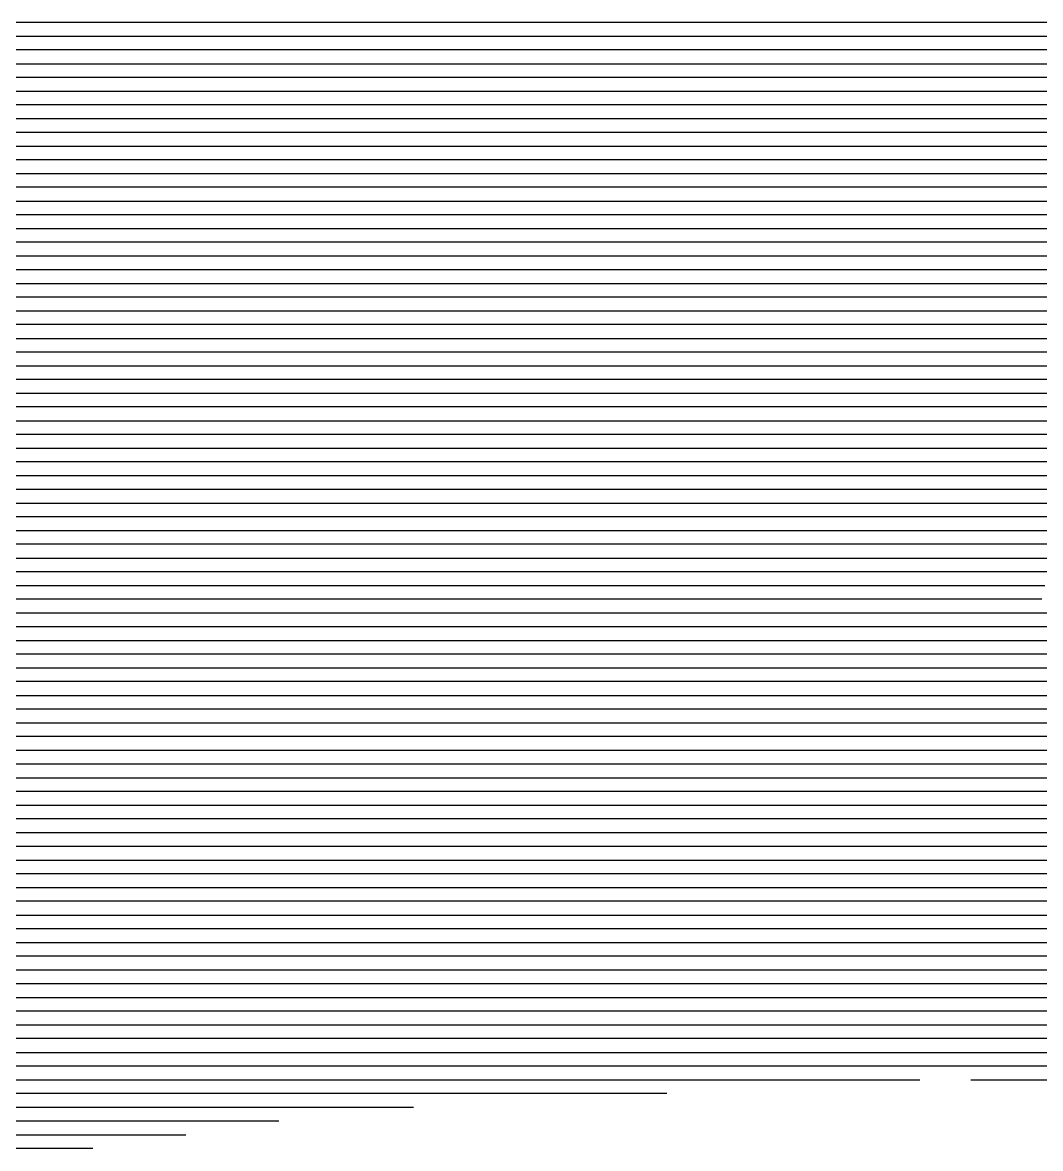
# Model space of a CAD drawing. Header units: metres. Extents: x -6.9 to 6.9, y -7 to 7.
# Drawn here: x -0.742 to 0, y 4.946 to 5.766 of the extents above; entities that cross this region are included whole.
import ezdxf

# ---------------------------------------------------------------- set-up
doc = ezdxf.new("R2010")
doc.units = ezdxf.units.M

msp = doc.modelspace()

# ---------------------------------------------------------------- linework, layer by layer
for p, q in [((-0.725356, 5.766469, -0.364505), (-0.978862, 5.766469, -0.392191)), ((-0.539102, 5.766469, -0.344525), (-0.725356, 5.766469, -0.364505)), ((-0.274317, 5.766469, -0.315175), (-0.539102, 5.766469, -0.344525)), ((-0.09352, 5.766469, -0.295473), (-0.274317, 5.766469, -0.315175)), ((0.08987, 5.766469, -0.27517), (-0.09352, 5.766469, -0.295473)), ((-0.978276, 5.756469, -0.39182), (-0.722579, 5.756469, -0.363896)), ((-0.722579, 5.756469, -0.363896), (-0.538675, 5.756469, -0.344167)), ((-0.538675, 5.756469, -0.344167), (-0.271702, 5.756469, -0.314575)), ((-0.271702, 5.756469, -0.314575), (-0.093256, 5.756469, -0.295129)), ((-0.093256, 5.756469, -0.295129), (0.08775, 5.756469, -0.27509)), ((-0.719802, 5.746469, -0.363286), (-0.97769, 5.746469, -0.39145)), ((-0.538248, 5.746469, -0.34381), (-0.719802, 5.746469, -0.363286)), ((-0.269088, 5.746469, -0.313975), (-0.538248, 5.746469, -0.34381)), ((-0.092991, 5.746469, -0.294785), (-0.269088, 5.746469, -0.313975)), ((0.08563, 5.746469, -0.27501), (-0.092991, 5.746469, -0.294785)), ((-0.977103, 5.736469, -0.391079), (-0.717025, 5.736469, -0.362676)), ((-0.717025, 5.736469, -0.362676), (-0.53782, 5.736469, -0.343452)), ((-0.53782, 5.736469, -0.343452), (-0.266473, 5.736469, -0.313375)), ((-0.266473, 5.736469, -0.313375), (-0.092727, 5.736469, -0.294441)), ((-0.092727, 5.736469, -0.294441), (0.08351, 5.736469, -0.27493)), ((-0.714248, 5.726469, -0.362066), (-0.976517, 5.726469, -0.390709)), ((-0.537393, 5.726469, -0.343094), (-0.714248, 5.726469, -0.362066)), ((-0.263858, 5.726469, -0.312775), (-0.537393, 5.726469, -0.343094)), ((-0.092463, 5.726469, -0.294097), (-0.263858, 5.726469, -0.312775)), ((0.08139, 5.726469, -0.27485), (-0.092463, 5.726469, -0.294097)), ((-0.97593, 5.716469, -0.390338), (-0.71147, 5.716469, -0.361456)), ((-0.71147, 5.716469, -0.361456), (-0.536966, 5.716469, -0.342736)), ((-0.536966, 5.716469, -0.342736), (-0.261244, 5.716469, -0.312174)), ((-0.261244, 5.716469, -0.312174), (-0.092199, 5.716469, -0.293752)), ((-0.092199, 5.716469, -0.293752), (0.07927, 5.716469, -0.27477)), ((-0.708693, 5.706469, -0.360847), (-0.975344, 5.706469, -0.389968)), ((-0.536538, 5.706469, -0.342379), (-0.708693, 5.706469, -0.360847)), ((-0.258629, 5.706469, -0.311574), (-0.536538, 5.706469, -0.342379)), ((-0.091935, 5.706469, -0.293408), (-0.258629, 5.706469, -0.311574)), ((0.07715, 5.706469, -0.27469), (-0.091935, 5.706469, -0.293408)), ((-0.974757, 5.696469, -0.389597), (-0.705916, 5.696469, -0.360237)), ((-0.705916, 5.696469, -0.360237), (-0.536111, 5.696469, -0.342021)), ((-0.536111, 5.696469, -0.342021), (-0.256014, 5.696469, -0.310974)), ((-0.256014, 5.696469, -0.310974), (-0.09167, 5.696469, -0.293064)), ((-0.09167, 5.696469, -0.293064), (0.07503, 5.696469, -0.27461)), ((-0.703139, 5.686469, -0.359627), (-0.974171, 5.686469, -0.389227)), ((-0.535683, 5.686469, -0.341663), (-0.703139, 5.686469, -0.359627)), ((-0.2534, 5.686469, -0.310374), (-0.535683, 5.686469, -0.341663)), ((-0.091406, 5.686469, -0.29272), (-0.2534, 5.686469, -0.310374)), ((0.07291, 5.686469, -0.27453), (-0.091406, 5.686469, -0.29272)), ((-0.973585, 5.676469, -0.388856), (-0.700362, 5.676469, -0.359017)), ((-0.700362, 5.676469, -0.359017), (-0.535256, 5.676469, -0.341305)), ((-0.535256, 5.676469, -0.341305), (-0.250785, 5.676469, -0.309774)), ((-0.250785, 5.676469, -0.309774), (-0.091142, 5.676469, -0.292376)), ((-0.091142, 5.676469, -0.292376), (0.07079, 5.676469, -0.27445)), ((-0.697584, 5.666469, -0.358407), (-0.972998, 5.666469, -0.388486)), ((-0.534829, 5.666469, -0.340948), (-0.697584, 5.666469, -0.358407)), ((-0.24817, 5.666469, -0.309174), (-0.534829, 5.666469, -0.340948)), ((-0.090878, 5.666469, -0.292032), (-0.24817, 5.666469, -0.309174)), ((0.06867, 5.666469, -0.274369), (-0.090878, 5.666469, -0.292032)), ((-0.972412, 5.656469, -0.388115), (-0.694807, 5.656469, -0.357797)), ((-0.694807, 5.656469, -0.357797), (-0.534401, 5.656469, -0.34059)), ((-0.534401, 5.656469, -0.34059), (-0.245556, 5.656469, -0.308573)), ((-0.245556, 5.656469, -0.308573), (-0.090614, 5.656469, -0.291688)), ((-0.090614, 5.656469, -0.291688), (0.06655, 5.656469, -0.274289)), ((-0.69203, 5.646469, -0.357188), (-0.971825, 5.646469, -0.387744)), ((-0.533974, 5.646469, -0.340232), (-0.69203, 5.646469, -0.357188)), ((-0.242941, 5.646469, -0.307973), (-0.533974, 5.646469, -0.340232)), ((-0.090349, 5.646469, -0.291344), (-0.242941, 5.646469, -0.307973)), ((0.06443, 5.646469, -0.274209), (-0.090349, 5.646469, -0.291344)), ((-0.971239, 5.636469, -0.387374), (-0.689253, 5.636469, -0.356578)), ((-0.689253, 5.636469, -0.356578), (-0.533547, 5.636469, -0.339875)), ((-0.533547, 5.636469, -0.339875), (-0.240326, 5.636469, -0.307373)), ((-0.240326, 5.636469, -0.307373), (-0.090085, 5.636469, -0.291)), ((-0.090085, 5.636469, -0.291), (0.06231, 5.636469, -0.274129)), ((-0.686476, 5.626469, -0.355968), (-0.970652, 5.626469, -0.387003)), ((-0.533119, 5.626469, -0.339517), (-0.686476, 5.626469, -0.355968)), ((-0.237711, 5.626469, -0.306773), (-0.533119, 5.626469, -0.339517)), ((-0.089821, 5.626469, -0.290656), (-0.237711, 5.626469, -0.306773)), ((0.06019, 5.626469, -0.274049), (-0.089821, 5.626469, -0.290656)), ((-0.970066, 5.616469, -0.386633), (-0.683698, 5.616469, -0.355358)), ((-0.683698, 5.616469, -0.355358), (-0.532692, 5.616469, -0.339159)), ((-0.532692, 5.616469, -0.339159), (-0.235097, 5.616469, -0.306173)), ((-0.235097, 5.616469, -0.306173), (-0.089557, 5.616469, -0.290312)), ((-0.089557, 5.616469, -0.290312), (0.05807, 5.616469, -0.273969)), ((-0.680921, 5.606469, -0.354748), (-0.96948, 5.606469, -0.386262)), ((-0.532265, 5.606469, -0.338801), (-0.680921, 5.606469, -0.354748)), ((-0.232482, 5.606469, -0.305572), (-0.532265, 5.606469, -0.338801)), ((-0.089293, 5.606469, -0.289968), (-0.232482, 5.606469, -0.305572)), ((0.05595, 5.606469, -0.273889), (-0.089293, 5.606469, -0.289968)), ((-0.968893, 5.596469, -0.385892), (-0.678144, 5.596469, -0.354139)), ((-0.678144, 5.596469, -0.354139), (-0.531837, 5.596469, -0.338444)), ((-0.531837, 5.596469, -0.338444), (-0.229867, 5.596469, -0.304972)), ((-0.229867, 5.596469, -0.304972), (-0.089028, 5.596469, -0.289624)), ((-0.089028, 5.596469, -0.289624), (0.05383, 5.596469, -0.273809)), ((-0.675367, 5.586469, -0.353529), (-0.968307, 5.586469, -0.385521)), ((-0.53141, 5.586469, -0.338086), (-0.675367, 5.586469, -0.353529)), ((-0.227253, 5.586469, -0.304372), (-0.53141, 5.586469, -0.338086)), ((-0.088764, 5.586469, -0.28928), (-0.227253, 5.586469, -0.304372)), ((0.05171, 5.586469, -0.273729), (-0.088764, 5.586469, -0.28928)), ((-0.96772, 5.576469, -0.385151), (-0.67259, 5.576469, -0.352919)), ((-0.67259, 5.576469, -0.352919), (-0.530982, 5.576469, -0.337728)), ((-0.530982, 5.576469, -0.337728), (-0.224638, 5.576469, -0.303772)), ((-0.224638, 5.576469, -0.303772), (-0.0885, 5.576469, -0.288936)), ((-0.0885, 5.576469, -0.288936), (0.04959, 5.576469, -0.273649)), ((-0.669812, 5.566469, -0.352309), (-0.967134, 5.566469, -0.38478)), ((-0.530555, 5.566469, -0.33737), (-0.669812, 5.566469, -0.352309)), ((-0.222023, 5.566469, -0.303172), (-0.530555, 5.566469, -0.33737)), ((-0.088236, 5.566469, -0.288592), (-0.222023, 5.566469, -0.303172)), ((0.04747, 5.566469, -0.273569), (-0.088236, 5.566469, -0.288592)), ((-0.966548, 5.556469, -0.384409), (-0.667035, 5.556469, -0.351699)), ((-0.667035, 5.556469, -0.351699), (-0.530128, 5.556469, -0.337013)), ((-0.530128, 5.556469, -0.337013), (-0.219409, 5.556469, -0.302572)), ((-0.219409, 5.556469, -0.302572), (-0.087972, 5.556469, -0.288248)), ((-0.087972, 5.556469, -0.288248), (0.04535, 5.556469, -0.273488)), ((-0.664258, 5.546469, -0.35109), (-0.965961, 5.546469, -0.384039)), ((-0.5297, 5.546469, -0.336655), (-0.664258, 5.546469, -0.35109)), ((-0.216794, 5.546469, -0.301971), (-0.5297, 5.546469, -0.336655)), ((-0.087708, 5.546469, -0.287904), (-0.216794, 5.546469, -0.301971)), ((0.04323, 5.546469, -0.273408), (-0.087708, 5.546469, -0.287904)), ((-0.965375, 5.536469, -0.383668), (-0.661481, 5.536469, -0.35048)), ((-0.661481, 5.536469, -0.35048), (-0.529273, 5.536469, -0.336297)), ((-0.529273, 5.536469, -0.336297), (-0.214179, 5.536469, -0.301371)), ((-0.214179, 5.536469, -0.301371), (-0.087443, 5.536469, -0.28756)), ((-0.087443, 5.536469, -0.28756), (0.04111, 5.536469, -0.273328)), ((-0.658704, 5.526469, -0.34987), (-0.964788, 5.526469, -0.383298)), ((-0.528846, 5.526469, -0.335939), (-0.658704, 5.526469, -0.34987)), ((-0.211565, 5.526469, -0.300771), (-0.528846, 5.526469, -0.335939)), ((-0.087179, 5.526469, -0.287216), (-0.211565, 5.526469, -0.300771)), ((0.03899, 5.526469, -0.273248), (-0.087179, 5.526469, -0.287216)), ((-0.964202, 5.516469, -0.382927), (-0.655926, 5.516469, -0.34926)), ((-0.655926, 5.516469, -0.34926), (-0.528418, 5.516469, -0.335582)), ((-0.528418, 5.516469, -0.335582), (-0.20895, 5.516469, -0.300171)), ((-0.20895, 5.516469, -0.300171), (-0.086915, 5.516469, -0.286872)), ((-0.086915, 5.516469, -0.286872), (0.03687, 5.516469, -0.273168)), ((-0.653149, 5.506469, -0.34865), (-0.963615, 5.506469, -0.382557)), ((-0.527991, 5.506469, -0.335224), (-0.653149, 5.506469, -0.34865)), ((-0.206335, 5.506469, -0.299571), (-0.527991, 5.506469, -0.335224)), ((-0.086651, 5.506469, -0.286528), (-0.206335, 5.506469, -0.299571)), ((0.03475, 5.506469, -0.273088), (-0.086651, 5.506469, -0.286528)), ((-0.963029, 5.496469, -0.382186), (-0.650372, 5.496469, -0.34804)), ((-0.650372, 5.496469, -0.34804), (-0.527563, 5.496469, -0.334866)), ((-0.527563, 5.496469, -0.334866), (-0.203721, 5.496469, -0.29897)), ((-0.203721, 5.496469, -0.29897), (-0.086387, 5.496469, -0.286184)), ((-0.086387, 5.496469, -0.286184), (0.03263, 5.496469, -0.273008)), ((-0.647595, 5.486469, -0.347431), (-0.962443, 5.486469, -0.381816)), ((-0.527136, 5.486469, -0.334509), (-0.647595, 5.486469, -0.347431)), ((-0.201106, 5.486469, -0.29837), (-0.527136, 5.486469, -0.334509)), ((-0.086122, 5.486469, -0.28584), (-0.201106, 5.486469, -0.29837)), ((0.03051, 5.486469, -0.272928), (-0.086122, 5.486469, -0.28584)), ((-0.961856, 5.476469, -0.381445), (-0.644818, 5.476469, -0.346821)), ((-0.644818, 5.476469, -0.346821), (-0.526709, 5.476469, -0.334151)), ((-0.526709, 5.476469, -0.334151), (-0.198491, 5.476469, -0.29777)), ((-0.198491, 5.476469, -0.29777), (-0.085858, 5.476469, -0.285496)), ((-0.085858, 5.476469, -0.285496), (0.02839, 5.476469, -0.272848)), ((-0.64204, 5.466469, -0.346211), (-0.96127, 5.466469, -0.381074)), ((-0.526281, 5.466469, -0.333793), (-0.64204, 5.466469, -0.346211)), ((-0.195876, 5.466469, -0.29717), (-0.526281, 5.466469, -0.333793)), ((-0.085594, 5.466469, -0.285152), (-0.195876, 5.466469, -0.29717)), ((0.02627, 5.466469, -0.272768), (-0.085594, 5.466469, -0.285152)), ((-0.960683, 5.456469, -0.380704), (-0.639263, 5.456469, -0.345601)), ((-0.639263, 5.456469, -0.345601), (-0.525854, 5.456469, -0.333435)), ((-0.525854, 5.456469, -0.333435), (-0.193262, 5.456469, -0.29657)), ((-0.193262, 5.456469, -0.29657), (-0.08533, 5.456469, -0.284808)), ((-0.08533, 5.456469, -0.284808), (0.02415, 5.456469, -0.272688)), ((-0.636486, 5.446469, -0.344991), (-0.960097, 5.446469, -0.380333)), ((-0.525427, 5.446469, -0.333078), (-0.636486, 5.446469, -0.344991)), ((-0.190647, 5.446469, -0.29597), (-0.525427, 5.446469, -0.333078)), ((-0.085066, 5.446469, -0.284464), (-0.190647, 5.446469, -0.29597)), ((0.02203, 5.446469, -0.272608), (-0.085066, 5.446469, -0.284464)), ((-0.95951, 5.436469, -0.379963), (-0.633709, 5.436469, -0.344382)), ((-0.633709, 5.436469, -0.344382), (-0.524999, 5.436469, -0.33272)), ((-0.524999, 5.436469, -0.33272), (-0.188032, 5.436469, -0.295369)), ((-0.188032, 5.436469, -0.295369), (-0.084801, 5.436469, -0.28412)), ((-0.084801, 5.436469, -0.28412), (0.01991, 5.436469, -0.272527)), ((-0.630932, 5.426469, -0.343772), (-0.958924, 5.426469, -0.379592)), ((-0.524572, 5.426469, -0.332362), (-0.630932, 5.426469, -0.343772)), ((-0.185418, 5.426469, -0.294769), (-0.524572, 5.426469, -0.332362)), ((-0.084537, 5.426469, -0.283776), (-0.185418, 5.426469, -0.294769)), ((0.01779, 5.426469, -0.272447), (-0.084537, 5.426469, -0.283776)), ((-0.958338, 5.416469, -0.379222), (-0.628154, 5.416469, -0.343162)), ((-0.628154, 5.416469, -0.343162), (-0.524145, 5.416469, -0.332004)), ((-0.524145, 5.416469, -0.332004), (-0.182803, 5.416469, -0.294169)), ((-0.182803, 5.416469, -0.294169), (-0.084273, 5.416469, -0.283432)), ((-0.084273, 5.416469, -0.283432), (0.01567, 5.416469, -0.272367)), ((-0.625377, 5.406469, -0.342552), (-0.957751, 5.406469, -0.378851)), ((-0.523717, 5.406469, -0.331647), (-0.625377, 5.406469, -0.342552)), ((-0.180188, 5.406469, -0.293569), (-0.523717, 5.406469, -0.331647)), ((-0.084009, 5.406469, -0.283087), (-0.180188, 5.406469, -0.293569)), ((0.01355, 5.406469, -0.272287), (-0.084009, 5.406469, -0.283087)), ((-0.957165, 5.396469, -0.378481), (-0.6226, 5.396469, -0.341942)), ((-0.6226, 5.396469, -0.341942), (-0.52329, 5.396469, -0.331289)), ((-0.52329, 5.396469, -0.331289), (-0.177574, 5.396469, -0.292969)), ((-0.177574, 5.396469, -0.292969), (-0.083745, 5.396469, -0.282743)), ((-0.083745, 5.396469, -0.282743), (0.01143, 5.396469, -0.272207)), ((-0.619823, 5.386469, -0.341333), (-0.956578, 5.386469, -0.37811)), ((-0.522862, 5.386469, -0.330931), (-0.619823, 5.386469, -0.341333)), ((-0.174959, 5.386469, -0.292368), (-0.522862, 5.386469, -0.330931)), ((-0.08348, 5.386469, -0.282399), (-0.174959, 5.386469, -0.292368)), ((0.00931, 5.386469, -0.272127), (-0.08348, 5.386469, -0.282399)), ((-0.955992, 5.376469, -0.377739), (-0.617046, 5.376469, -0.340723)), ((-0.617046, 5.376469, -0.340723), (-0.522435, 5.376469, -0.330573)), ((-0.522435, 5.376469, -0.330573), (-0.172344, 5.376469, -0.291768)), ((-0.172344, 5.376469, -0.291768), (-0.083216, 5.376469, -0.282055)), ((-0.083216, 5.376469, -0.282055), (0.00719, 5.376469, -0.272047)), ((-0.614268, 5.366469, -0.340113), (-0.955405, 5.366469, -0.377369)), ((-0.522008, 5.366469, -0.330216), (-0.614268, 5.366469, -0.340113)), ((-0.16973, 5.366469, -0.291168), (-0.522008, 5.366469, -0.330216)), ((-0.082952, 5.366469, -0.281711), (-0.16973, 5.366469, -0.291168)), ((0.00507, 5.366469, -0.271967), (-0.082952, 5.366469, -0.281711)), ((-0.954819, 5.356469, -0.376998), (-0.611491, 5.356469, -0.339503)), ((-0.611491, 5.356469, -0.339503), (-0.52158, 5.356469, -0.329858)), ((-0.52158, 5.356469, -0.329858), (-0.167115, 5.356469, -0.290568)), ((-0.167115, 5.356469, -0.290568), (-0.082688, 5.356469, -0.281367)), ((-0.082688, 5.356469, -0.281367), (0.00295, 5.356469, -0.271887)), ((-0.608714, 5.346469, -0.338893), (-0.954233, 5.346469, -0.376628)), ((-0.521153, 5.346469, -0.3295), (-0.608714, 5.346469, -0.338893)), ((-0.1645, 5.346469, -0.289968), (-0.521153, 5.346469, -0.3295)), ((-0.082424, 5.346469, -0.281023), (-0.1645, 5.346469, -0.289968)), ((0.00083, 5.346469, -0.271807), (-0.082424, 5.346469, -0.281023)), ((-0.953646, 5.336469, -0.376257), (-0.605937, 5.336469, -0.338284)), ((-0.605937, 5.336469, -0.338284), (-0.520726, 5.336469, -0.329143)), ((-0.520726, 5.336469, -0.329143), (-0.161886, 5.336469, -0.289368)), ((-0.161886, 5.336469, -0.289368), (-0.082159, 5.336469, -0.280679)), ((-0.082159, 5.336469, -0.280679), (-0.00129, 5.336469, -0.271727)), ((-0.00129, 5.336469, -0.271727), (0.365545, 5.336469, -0.230442)), ((-0.603159, 5.326469, -0.337674), (-0.95306, 5.326469, -0.375887)), ((-0.520298, 5.326469, -0.328785), (-0.603159, 5.326469, -0.337674)), ((-0.159271, 5.326469, -0.288767), (-0.520298, 5.326469, -0.328785)), ((-0.081895, 5.326469, -0.280335), (-0.159271, 5.326469, -0.288767)), ((-0.00341, 5.326469, -0.271646), (-0.081895, 5.326469, -0.280335)), ((0.365647, 5.326469, -0.230112), (-0.00341, 5.326469, -0.271646)), ((-0.952473, 5.316469, -0.375516), (-0.600382, 5.316469, -0.337064)), ((-0.600382, 5.316469, -0.337064), (-0.519871, 5.316469, -0.328427)), ((-0.519871, 5.316469, -0.328427), (-0.156656, 5.316469, -0.288167)), ((-0.156656, 5.316469, -0.288167), (-0.081631, 5.316469, -0.279991)), ((-0.081631, 5.316469, -0.279991), (-0.00553, 5.316469, -0.271566)), ((-0.00553, 5.316469, -0.271566), (0.365748, 5.316469, -0.229782)), ((-0.597605, 5.306469, -0.336454), (-0.951887, 5.306469, -0.375146)), ((-0.519443, 5.306469, -0.328069), (-0.597605, 5.306469, -0.336454)), ((-0.154041, 5.306469, -0.287567), (-0.519443, 5.306469, -0.328069)), ((-0.081367, 5.306469, -0.279647), (-0.154041, 5.306469, -0.287567)), ((-0.00765, 5.306469, -0.271486), (-0.081367, 5.306469, -0.279647)), ((0.36585, 5.306469, -0.229452), (-0.00765, 5.306469, -0.271486)), ((-0.9513, 5.296469, -0.374775), (-0.594828, 5.296469, -0.335844)), ((-0.594828, 5.296469, -0.335844), (-0.519016, 5.296469, -0.327712)), ((-0.519016, 5.296469, -0.327712), (-0.151427, 5.296469, -0.286967)), ((-0.151427, 5.296469, -0.286967), (-0.081103, 5.296469, -0.279303)), ((-0.081103, 5.296469, -0.279303), (-0.00977, 5.296469, -0.271406)), ((-0.00977, 5.296469, -0.271406), (0.365952, 5.296469, -0.229122)), ((-0.592051, 5.286469, -0.335234), (-0.950714, 5.286469, -0.374405)), ((-0.518589, 5.286469, -0.327354), (-0.592051, 5.286469, -0.335234)), ((-0.148812, 5.286469, -0.286367), (-0.518589, 5.286469, -0.327354)), ((-0.080838, 5.286469, -0.278959), (-0.148812, 5.286469, -0.286367)), ((-0.01189, 5.286469, -0.271326), (-0.080838, 5.286469, -0.278959)), ((0.366054, 5.286469, -0.228792), (-0.01189, 5.286469, -0.271326)), ((-0.950128, 5.276469, -0.374034), (-0.589273, 5.276469, -0.334625)), ((-0.589273, 5.276469, -0.334625), (-0.518161, 5.276469, -0.326996)), ((-0.518161, 5.276469, -0.326996), (-0.146197, 5.276469, -0.285766)), ((-0.146197, 5.276469, -0.285766), (-0.080574, 5.276469, -0.278615)), ((-0.080574, 5.276469, -0.278615), (-0.01401, 5.276469, -0.271246)), ((-0.01401, 5.276469, -0.271246), (0.366156, 5.276469, -0.228461)), ((-0.586496, 5.266469, -0.334015), (-0.949541, 5.266469, -0.373663)), ((-0.517734, 5.266469, -0.326638), (-0.586496, 5.266469, -0.334015)), ((-0.143583, 5.266469, -0.285166), (-0.517734, 5.266469, -0.326638)), ((-0.08031, 5.266469, -0.278271), (-0.143583, 5.266469, -0.285166)), ((-0.01613, 5.266469, -0.271166), (-0.08031, 5.266469, -0.278271)), ((0.366257, 5.266469, -0.228131), (-0.01613, 5.266469, -0.271166)), ((-0.948955, 5.256469, -0.373293), (-0.583719, 5.256469, -0.333405)), ((-0.583719, 5.256469, -0.333405), (-0.517307, 5.256469, -0.326281)), ((-0.517307, 5.256469, -0.326281), (-0.140968, 5.256469, -0.284566)), ((-0.140968, 5.256469, -0.284566), (-0.080046, 5.256469, -0.277927)), ((-0.080046, 5.256469, -0.277927), (-0.01825, 5.256469, -0.271086)), ((-0.01825, 5.256469, -0.271086), (0.366359, 5.256469, -0.227801)), ((-0.580942, 5.246469, -0.332795), (-0.948368, 5.246469, -0.372922)), ((-0.516879, 5.246469, -0.325923), (-0.580942, 5.246469, -0.332795)), ((-0.138353, 5.246469, -0.283966), (-0.516879, 5.246469, -0.325923)), ((-0.079782, 5.246469, -0.277583), (-0.138353, 5.246469, -0.283966)), ((-0.02037, 5.246469, -0.271006), (-0.079782, 5.246469, -0.277583)), ((0.366461, 5.246469, -0.227471), (-0.02037, 5.246469, -0.271006)), ((-0.947782, 5.236469, -0.372552), (-0.578165, 5.236469, -0.332185)), ((-0.578165, 5.236469, -0.332185), (-0.516452, 5.236469, -0.325565)), ((-0.516452, 5.236469, -0.325565), (-0.135739, 5.236469, -0.283366)), ((-0.135739, 5.236469, -0.283366), (-0.079518, 5.236469, -0.277239)), ((-0.079518, 5.236469, -0.277239), (-0.02249, 5.236469, -0.270926)), ((-0.02249, 5.236469, -0.270926), (0.366563, 5.236469, -0.227141)), ((-0.575387, 5.226469, -0.331576), (-0.947196, 5.226469, -0.372181)), ((-0.516024, 5.226469, -0.325207), (-0.575387, 5.226469, -0.331576)), ((-0.133124, 5.226469, -0.282766), (-0.516024, 5.226469, -0.325207)), ((-0.079253, 5.226469, -0.276895), (-0.133124, 5.226469, -0.282766)), ((-0.02461, 5.226469, -0.270846), (-0.079253, 5.226469, -0.276895)), ((0.366664, 5.226469, -0.226811), (-0.02461, 5.226469, -0.270846)), ((-0.946609, 5.216469, -0.371811), (-0.57261, 5.216469, -0.330966)), ((-0.57261, 5.216469, -0.330966), (-0.515597, 5.216469, -0.32485)), ((-0.515597, 5.216469, -0.32485), (-0.130509, 5.216469, -0.282165)), ((-0.130509, 5.216469, -0.282165), (-0.078989, 5.216469, -0.276551)), ((-0.078989, 5.216469, -0.276551), (-0.02673, 5.216469, -0.270765)), ((-0.02673, 5.216469, -0.270765), (0.366766, 5.216469, -0.226481)), ((-0.569833, 5.206469, -0.330356), (-0.946023, 5.206469, -0.37144)), ((-0.51517, 5.206469, -0.324492), (-0.569833, 5.206469, -0.330356)), ((-0.127895, 5.206469, -0.281565), (-0.51517, 5.206469, -0.324492)), ((-0.078725, 5.206469, -0.276207), (-0.127895, 5.206469, -0.281565)), ((-0.02885, 5.206469, -0.270685), (-0.078725, 5.206469, -0.276207)), ((0.366868, 5.206469, -0.226151), (-0.02885, 5.206469, -0.270685)), ((-0.945436, 5.196469, -0.37107), (-0.567056, 5.196469, -0.329746)), ((-0.567056, 5.196469, -0.329746), (-0.514742, 5.196469, -0.324134)), ((-0.514742, 5.196469, -0.324134), (-0.12528, 5.196469, -0.280965)), ((-0.12528, 5.196469, -0.280965), (-0.078461, 5.196469, -0.275863)), ((-0.078461, 5.196469, -0.275863), (-0.03097, 5.196469, -0.270605)), ((-0.03097, 5.196469, -0.270605), (0.36697, 5.196469, -0.22582)), ((-0.564279, 5.186469, -0.329136), (-0.94485, 5.186469, -0.370699)), ((-0.514315, 5.186469, -0.323777), (-0.564279, 5.186469, -0.329136)), ((-0.122665, 5.186469, -0.280365), (-0.514315, 5.186469, -0.323777)), ((-0.078197, 5.186469, -0.275519), (-0.122665, 5.186469, -0.280365)), ((-0.03309, 5.186469, -0.270525), (-0.078197, 5.186469, -0.275519)), ((0.367072, 5.186469, -0.22549), (-0.03309, 5.186469, -0.270525)), ((-0.944263, 5.176469, -0.370328), (-0.561501, 5.176469, -0.328527)), ((-0.561501, 5.176469, -0.328527), (-0.513888, 5.176469, -0.323419)), ((-0.513888, 5.176469, -0.323419), (-0.120051, 5.176469, -0.279765)), ((-0.120051, 5.176469, -0.279765), (-0.077932, 5.176469, -0.275175)), ((-0.077932, 5.176469, -0.275175), (-0.03521, 5.176469, -0.270445)), ((-0.03521, 5.176469, -0.270445), (0.367173, 5.176469, -0.22516)), ((-0.558724, 5.166469, -0.327917), (-0.943677, 5.166469, -0.369958)), ((-0.51346, 5.166469, -0.323061), (-0.558724, 5.166469, -0.327917)), ((-0.117436, 5.166469, -0.279164), (-0.51346, 5.166469, -0.323061)), ((-0.077668, 5.166469, -0.274831), (-0.117436, 5.166469, -0.279164)), ((-0.03733, 5.166469, -0.270365), (-0.077668, 5.166469, -0.274831)), ((0.367275, 5.166469, -0.22483), (-0.03733, 5.166469, -0.270365)), ((-0.943091, 5.156469, -0.369587), (-0.555947, 5.156469, -0.327307)), ((-0.555947, 5.156469, -0.327307), (-0.513033, 5.156469, -0.322703)), ((-0.513033, 5.156469, -0.322703), (-0.114821, 5.156469, -0.278564)), ((-0.114821, 5.156469, -0.278564), (-0.077404, 5.156469, -0.274487)), ((-0.077404, 5.156469, -0.274487), (-0.03945, 5.156469, -0.270285)), ((-0.03945, 5.156469, -0.270285), (0.367377, 5.156469, -0.2245)), ((-0.55317, 5.146469, -0.326697), (-0.942504, 5.146469, -0.369217)), ((-0.512606, 5.146469, -0.322346), (-0.55317, 5.146469, -0.326697)), ((-0.112206, 5.146469, -0.277964), (-0.512606, 5.146469, -0.322346)), ((-0.07714, 5.146469, -0.274143), (-0.112206, 5.146469, -0.277964)), ((-0.04157, 5.146469, -0.270205), (-0.07714, 5.146469, -0.274143)), ((0.367479, 5.146469, -0.22417), (-0.04157, 5.146469, -0.270205)), ((-0.941918, 5.136469, -0.368846), (-0.550393, 5.136469, -0.326087)), ((-0.550393, 5.136469, -0.326087), (-0.512178, 5.136469, -0.321988)), ((-0.512178, 5.136469, -0.321988), (-0.109592, 5.136469, -0.277364)), ((-0.109592, 5.136469, -0.277364), (-0.076876, 5.136469, -0.273799)), ((-0.076876, 5.136469, -0.273799), (-0.04369, 5.136469, -0.270125)), ((-0.04369, 5.136469, -0.270125), (0.36758, 5.136469, -0.22384)), ((-0.547615, 5.126469, -0.325478), (-0.941331, 5.126469, -0.368476)), ((-0.511751, 5.126469, -0.32163), (-0.547615, 5.126469, -0.325478)), ((-0.106977, 5.126469, -0.276764), (-0.511751, 5.126469, -0.32163)), ((-0.076611, 5.126469, -0.273455), (-0.106977, 5.126469, -0.276764)), ((-0.04581, 5.126469, -0.270045), (-0.076611, 5.126469, -0.273455)), ((0.367682, 5.126469, -0.22351), (-0.04581, 5.126469, -0.270045)), ((-0.940745, 5.116469, -0.368105), (-0.544838, 5.116469, -0.324868)), ((-0.544838, 5.116469, -0.324868), (-0.511323, 5.116469, -0.321272)), ((-0.511323, 5.116469, -0.321272), (-0.104362, 5.116469, -0.276164)), ((-0.104362, 5.116469, -0.276164), (-0.076347, 5.116469, -0.273111)), ((-0.076347, 5.116469, -0.273111), (-0.04793, 5.116469, -0.269965)), ((-0.04793, 5.116469, -0.269965), (0.367784, 5.116469, -0.223179)), ((-0.542061, 5.106469, -0.324258), (-0.940158, 5.106469, -0.367735)), ((-0.510896, 5.106469, -0.320915), (-0.542061, 5.106469, -0.324258)), ((-0.101748, 5.106469, -0.275563), (-0.510896, 5.106469, -0.320915)), ((-0.076083, 5.106469, -0.272767), (-0.101748, 5.106469, -0.275563)), ((-0.05005, 5.106469, -0.269885), (-0.076083, 5.106469, -0.272767)), ((0.367886, 5.106469, -0.222849), (-0.05005, 5.106469, -0.269885)), ((-0.939572, 5.096469, -0.367364), (-0.539284, 5.096469, -0.323648)), ((-0.539284, 5.096469, -0.323648), (-0.510469, 5.096469, -0.320557)), ((-0.510469, 5.096469, -0.320557), (-0.099133, 5.096469, -0.274963)), ((-0.099133, 5.096469, -0.274963), (-0.075819, 5.096469, -0.272422)), ((-0.075819, 5.096469, -0.272422), (-0.05217, 5.096469, -0.269804)), ((-0.05217, 5.096469, -0.269804), (0.367987, 5.096469, -0.222519)), ((-0.536507, 5.086469, -0.323038), (-0.938986, 5.086469, -0.366993)), ((-0.510041, 5.086469, -0.320199), (-0.536507, 5.086469, -0.323038)), ((-0.096518, 5.086469, -0.274363), (-0.510041, 5.086469, -0.320199)), ((-0.075555, 5.086469, -0.272078), (-0.096518, 5.086469, -0.274363)), ((-0.05429, 5.086469, -0.269724), (-0.075555, 5.086469, -0.272078)), ((0.368089, 5.086469, -0.222189), (-0.05429, 5.086469, -0.269724)), ((-0.938399, 5.076469, -0.366623), (-0.533729, 5.076469, -0.322428)), ((-0.533729, 5.076469, -0.322428), (-0.509614, 5.076469, -0.319841)), ((-0.509614, 5.076469, -0.319841), (-0.093904, 5.076469, -0.273763)), ((-0.093904, 5.076469, -0.273763), (-0.07529, 5.076469, -0.271734)), ((-0.07529, 5.076469, -0.271734), (-0.05641, 5.076469, -0.269644)), ((-0.05641, 5.076469, -0.269644), (0.368191, 5.076469, -0.221859)), ((-0.530952, 5.066469, -0.321819), (-0.937813, 5.066469, -0.366252)), ((-0.509187, 5.066469, -0.319484), (-0.530952, 5.066469, -0.321819)), ((-0.091289, 5.066469, -0.273163), (-0.509187, 5.066469, -0.319484)), ((-0.075026, 5.066469, -0.27139), (-0.091289, 5.066469, -0.273163)), ((-0.05853, 5.066469, -0.269564), (-0.075026, 5.066469, -0.27139)), ((0.368293, 5.066469, -0.221529), (-0.05853, 5.066469, -0.269564)), ((-0.937226, 5.056469, -0.365882), (-0.528175, 5.056469, -0.321209)), ((-0.528175, 5.056469, -0.321209), (-0.508759, 5.056469, -0.319126)), ((-0.508759, 5.056469, -0.319126), (-0.088674, 5.056469, -0.272562)), ((-0.088674, 5.056469, -0.272562), (-0.074762, 5.056469, -0.271046)), ((-0.074762, 5.056469, -0.271046), (-0.06065, 5.056469, -0.269484)), ((-0.06065, 5.056469, -0.269484), (0.368395, 5.056469, -0.221199)), ((-0.525398, 5.046469, -0.320599), (-0.93664, 5.046469, -0.365511)), ((-0.508332, 5.046469, -0.318768), (-0.525398, 5.046469, -0.320599)), ((-0.08606, 5.046469, -0.271962), (-0.508332, 5.046469, -0.318768)), ((-0.074498, 5.046469, -0.270702), (-0.08606, 5.046469, -0.271962)), ((-0.06277, 5.046469, -0.269404), (-0.074498, 5.046469, -0.270702)), ((0.368496, 5.046469, -0.220868), (-0.06277, 5.046469, -0.269404)), ((-0.936053, 5.036469, -0.365141), (-0.522621, 5.036469, -0.319989)), ((-0.522621, 5.036469, -0.319989), (-0.507904, 5.036469, -0.318411)), ((-0.507904, 5.036469, -0.318411), (-0.083445, 5.036469, -0.271362)), ((-0.083445, 5.036469, -0.271362), (-0.074234, 5.036469, -0.270358)), ((-0.074234, 5.036469, -0.270358), (-0.06489, 5.036469, -0.269324)), ((-0.06489, 5.036469, -0.269324), (0.368598, 5.036469, -0.220538)), ((-0.519843, 5.026469, -0.319379), (-0.935467, 5.026469, -0.36477)), ((-0.507477, 5.026469, -0.318053), (-0.519843, 5.026469, -0.319379)), ((-0.08083, 5.026469, -0.270762), (-0.507477, 5.026469, -0.318053)), ((-0.073969, 5.026469, -0.270014), (-0.08083, 5.026469, -0.270762)), ((-0.06701, 5.026469, -0.269244), (-0.073969, 5.026469, -0.270014)), ((0.3687, 5.026469, -0.220208), (-0.06701, 5.026469, -0.269244)), ((-0.934881, 5.016469, -0.3644), (-0.517066, 5.016469, -0.31877)), ((-0.517066, 5.016469, -0.31877), (-0.50705, 5.016469, -0.317695)), ((-0.50705, 5.016469, -0.317695), (-0.078216, 5.016469, -0.270162)), ((-0.078216, 5.016469, -0.270162), (-0.073705, 5.016469, -0.26967)), ((-0.073705, 5.016469, -0.26967), (-0.06913, 5.016469, -0.269164)), ((-0.06913, 5.016469, -0.269164), (0.368802, 5.016469, -0.219878)), ((-0.514289, 5.006469, -0.31816), (-0.934294, 5.006469, -0.364029)), ((-0.506622, 5.006469, -0.317337), (-0.514289, 5.006469, -0.31816)), ((-0.075601, 5.006469, -0.269562), (-0.506622, 5.006469, -0.317337)), ((-0.073441, 5.006469, -0.269326), (-0.075601, 5.006469, -0.269562)), ((-0.07125, 5.006469, -0.269084), (-0.073441, 5.006469, -0.269326)), ((0.368903, 5.006469, -0.219548), (-0.07125, 5.006469, -0.269084)), ((-0.933708, 4.996469, -0.363658), (-0.511512, 4.996469, -0.31755)), ((-0.511512, 4.996469, -0.31755), (-0.506195, 4.996469, -0.31698)), ((-0.506195, 4.996469, -0.31698), (-0.088156, 4.996469, -0.270643)), ((-0.051016, 4.996469, -0.266488), (0.369005, 4.996469, -0.219218)), ((-0.508735, 4.986469, -0.31694), (-0.933121, 4.986469, -0.363288)), ((-0.505768, 4.986469, -0.316622), (-0.508735, 4.986469, -0.31694)), ((-0.272489, 4.986469, -0.290765), (-0.505768, 4.986469, -0.316622)), ((-0.932535, 4.976469, -0.362917), (-0.505957, 4.976469, -0.31633)), ((-0.505957, 4.976469, -0.31633), (-0.50534, 4.976469, -0.316264)), ((-0.50534, 4.976469, -0.316264), (-0.456822, 4.976469, -0.310886)), ((-0.5551, 4.966469, -0.321391), (-0.931948, 4.966469, -0.362547)), ((-0.931362, 4.956469, -0.362176), (-0.622734, 4.956469, -0.328471)), ((-0.690367, 4.946469, -0.33555), (-0.930776, 4.946469, -0.361806))]:
    msp.add_line(p, q)

doc.saveas('drawing.dxf')
